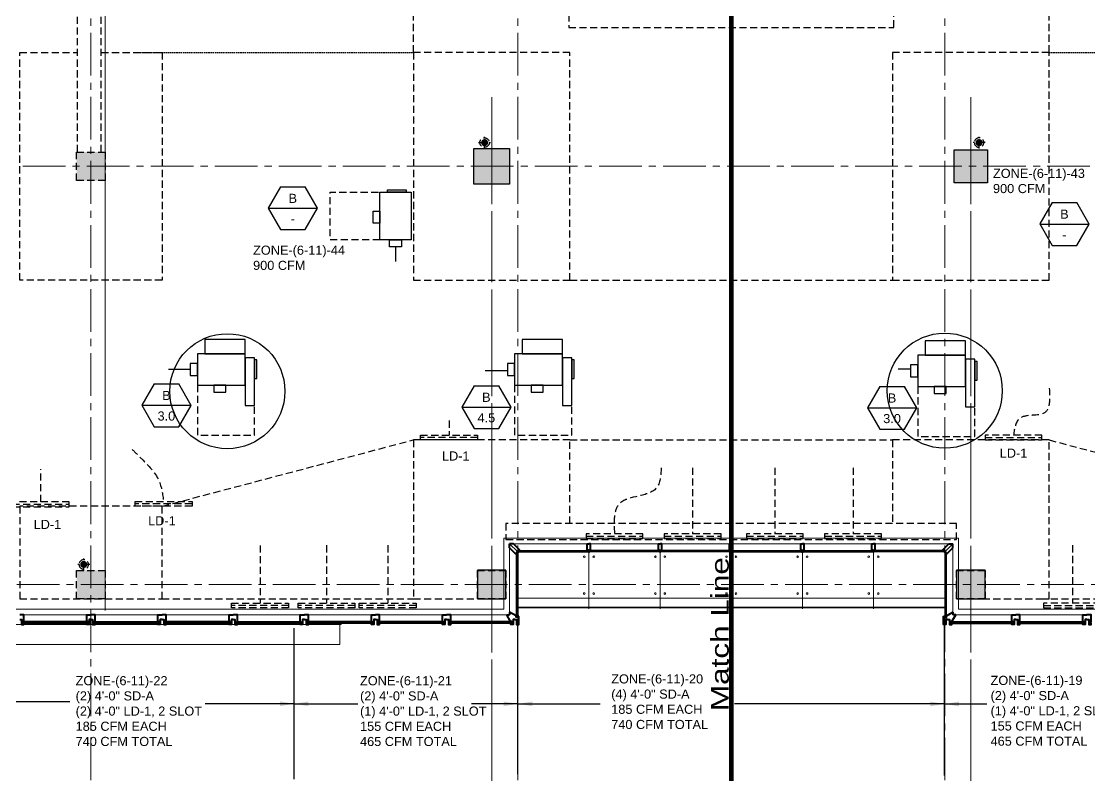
# Model space of a CAD drawing. Header units: inches. Extents: x -26012 to 27, y -3347 to 2082.
# Drawn here: x -23280 to -22379, y -146 to 489 of the extents above; entities that cross this region are included whole.
import ezdxf
from ezdxf.enums import TextEntityAlignment as Align

# ---------------------------------------------------------------- set-up
doc = ezdxf.new("R2010")
doc.units = ezdxf.units.IN
doc.header["$LTSCALE"] = 48
doc.header["$MEASUREMENT"] = 0
for name, pattern in [('A104$0$CENTER', [2, 1.25, -0.25, 0.25, -0.25]), ('A_Column Grid$0$CENTER2', [1.125, 0.75, -0.125, 0.125, -0.125]), ('HIDDEN2', [0.1875, 0.125, -0.0625]), ('Matchline$0$DASHED', [0.75, 0.5, -0.25]), ('NB - 5th floor_plan$0$HIDDEN2', [0.1875, 0.125, -0.0625])]:
    doc.linetypes.add(name, pattern=pattern)
doc.layers.get('0').update_dxf_attribs({"plot": 0})
for name, color, linetype in [('A104$0$A-ANNO-PATT-1-12', 8, 'Continuous'), ('A104$0$A-ANNO-PATT-1-5', 8, 'Continuous'), ('A104$0$A-ANNO-PATT-4-12', 8, 'Continuous'), ('A104$0$A-COLS-COL1-5', 8, 'Continuous'), ('A104$0$A-COLS-COL4-12', 8, 'Continuous'), ('A104$0$A-FLOR-AWNG', 8, 'Continuous'), ('A104$0$A-FLOR-SLAB', 8, 'Continuous'), ('A104$0$A-GLAZ', 8, 'Continuous'), ('A104$0$A-GLAZ-ABOVE', 8, 'Continuous'), ('A104$0$A-GLAZ-FULL', 8, 'Continuous'), ('A104$0$A-GRID-GRDP0-14', 8, 'Continuous'), ('A104$0$A-Roof-leader', 8, 'Continuous'), ('A104$0$A-ROOF-OTLN', 8, 'Continuous'), ('A104$0$A-ROOF-SKYL', 8, 'Continuous'), ('A104$0$A-SCREEN-BEAM-GUTTER-4th', 8, 'Continuous'), ('A104$0$Level 17', 8, 'Continuous'), ('A_Column Grid$0$A-GRID-GRD1-12', 8, 'A_Column Grid$0$CENTER2'), ('A_Column Grid$0$A-GRID-GRD1-15', 8, 'A_Column Grid$0$CENTER2'), ('CLEAR', 1, 'HIDDEN2'), ('HAEQUIP', 94, 'Continuous'), ('M-HVAC-anno', 6, 'Continuous'), ('M-HVAC-blck', 6, 'Continuous'), ('M-HVAC-clrn', 1, 'HIDDEN2'), ('M-HVAC-eqpm-fptd', 94, 'Continuous'), ('M-HVAC-Flex', 5, 'Continuous'), ('M-HVAC-FUTR', 4, 'HIDDEN2'), ('M-HVAC-supp', 93, 'Continuous'), ('M-HVAC-Term-Supp', 92, 'Continuous'), ('M-HVAC-TEXT', 6, 'Continuous'), ('Matchline$0$Match Line', 5, 'Matchline$0$DASHED'), ('NB - 5th floor_plan$0$stcbeams', 1, 'NB - 5th floor_plan$0$HIDDEN2'), ('NB - 5th floor_plan$0$STCCOLS1', 1, 'NB - 5th floor_plan$0$HIDDEN2'), ('NB - 5th floor_plan$0$STDROPS', 1, 'NB - 5th floor_plan$0$HIDDEN2'), ('NB - 5th floor_plan$0$STPJ', 1, 'NB - 5th floor_plan$0$HIDDEN2'), ('NB - 5th floor_plan$0$stslabfold', 1, 'NB - 5th floor_plan$0$HIDDEN2'), ('NB - 5th floor_plan$0$STSLABNOTCH', 1, 'NB - 5th floor_plan$0$HIDDEN2'), ('NB - 5th floor_plan$0$STWETSTACK', 1, 'NB - 5th floor_plan$0$HIDDEN2'), ('XREF', 8, 'Continuous')]:
    doc.layers.add(name, color=color, linetype=linetype)
doc.styles.add('M08', font='arial.ttf', dxfattribs={"height": 7.68})
doc.styles.add('Matchline$0$Style-arial', font='arial.shx')
doc.styles.get("Standard").update_dxf_attribs({"font": 'simplex.shx'})
doc.dimstyles.new('STANDARD$7', dxfattribs={"dimtxt": 0.18, "dimasz": 0.125, "dimexe": 0.18, "dimexo": 0.06, "dimgap": 0.09, "dimtad": 0, "dimtih": 1, "dimtoh": 1, "dimdec": 4, "dimzin": 0, "dimdsep": 46, "dimtxsty": 'Standard', "dimcen": 0.09, "dimadec": 0, "dimazin": 0, "dimtfac": 1, "dimtdec": 4, "dimtofl": 0, "dimtmove": 0, "dimatfit": 3, "dimfxl": 1, "dimtolj": 1, "dimtzin": 0, "dimarcsym": 0})

# ---------------------------------------------------------------- blocks, each defined once
blk = doc.blocks.new('A104')
at = {"layer": 'A104$0$A-Roof-leader', "lineweight": 13}
h = blk.add_hatch(color=256, dxfattribs=at)
edge = h.paths.add_edge_path()
edge.add_arc((-22889.0236, 387.1574), 3, 0, 360)
h = blk.add_hatch(color=256, dxfattribs=at)
edge = h.paths.add_edge_path()
edge.add_arc((-22472.0236, 387.1574), 3, 0, 360)
h = blk.add_hatch(color=256, dxfattribs=at)
edge = h.paths.add_edge_path()
edge.add_arc((-23227.0236, 31.5949), 3, 0, 360)
at = {"layer": 'A104$0$A-ANNO-PATT-1-12', "lineweight": 30}
for points in [[(-23209.0236, 355.1574), (-23209.0236, 379.1574), (-23233.0236, 355.1574), (-23233.0236, 379.1574)], [(-23209.0236, 2.595), (-23209.0236, 26.595), (-23233.0236, 2.595), (-23233.0236, 26.595)]]:
    blk.add_solid(points, dxfattribs=at)
at = {"layer": 'A104$0$A-ANNO-PATT-1-5', "lineweight": 30}
for points in [[(-22868.0236, 352.1574), (-22868.0236, 382.1574), (-22898.0236, 352.1574), (-22898.0236, 382.1574)], [(-22465.0236, 353.1574), (-22465.0236, 381.1574), (-22493.0236, 353.1574), (-22493.0236, 381.1574)]]:
    blk.add_solid(points, dxfattribs=at)
at = {"layer": 'A104$0$A-ANNO-PATT-4-12', "lineweight": 30}
for points in [[(-22871.0236, 2.6574), (-22871.0236, 26.6574), (-22895.0236, 2.6574), (-22895.0236, 26.6574)], [(-22467.0236, 2.6574), (-22467.0236, 26.6574), (-22491.0236, 2.6574), (-22491.0236, 26.6574)]]:
    blk.add_solid(points, dxfattribs=at)
for points in [[(-22895.0236, 2.6574), (-22871.0236, 2.6574), (-22871.0236, 26.6574), (-22895.0236, 26.6574)], [(-22491.0236, 2.6574), (-22467.0236, 2.6574), (-22467.0236, 26.6574), (-22491.0236, 26.6574)]]:
    blk.add_3dface(points, dxfattribs=at)
at = {"layer": 'A104$0$A-COLS-COL1-5', "lineweight": 30}
for points in [[(-22898.0236, 382.1574), (-22868.0236, 382.1574), (-22868.0236, 352.1574), (-22898.0236, 352.1574)], [(-22493.0236, 381.1574), (-22465.0236, 381.1574), (-22465.0236, 353.1574), (-22493.0236, 353.1574)]]:
    blk.add_3dface(points, dxfattribs=at)
at = {"layer": 'A104$0$A-COLS-COL4-12', "lineweight": 30}
for points in [[(-22895.0236, 2.6574), (-22871.0236, 2.6574), (-22871.0236, 26.6574), (-22895.0236, 26.6574)], [(-22491.0236, 2.6574), (-22467.0236, 2.6574), (-22467.0236, 26.6574), (-22491.0236, 26.6574)]]:
    blk.add_3dface(points, dxfattribs=at)
at = {"layer": 'A104$0$A-FLOR-AWNG', "lineweight": 0}
for q in [(-23011.0236, -18.9045), (-24602.516, -35.9051)]:
    blk.add_line((-23011.0236, -35.9051), q, dxfattribs=at)
at = {"layer": 'A104$0$A-FLOR-SLAB', "lineweight": 0, "flags": 128}
blk.add_lwpolyline([(-23869.2731, 1530.3475), (-21072.7739, 1530.3449), (-21072.7739, -6.1545), (-22489.2736, -6.1545), (-22489.2736, 53.8448), (-22872.7736, 53.8448), (-22872.7736, -6.1545), (-24409.272, -6.1545)], dxfattribs=at)
at = {"layer": 'A104$0$A-GLAZ', "lineweight": 40}
for p, q in [((-23223.7739, -16.6545), (-23278.2739, -16.6545)), ((-23278.2739, -16.6545), (-23278.2739, -17.9045)), ((-23223.7739, -17.9045), (-23278.2739, -17.9045)), ((-23223.7739, -16.6545), (-23223.7739, -17.9045)), ((-23218.2734, -16.6545), (-23218.2734, -17.9045)), ((-23218.2734, -16.6545), (-23163.7734, -16.6545)), ((-23218.2734, -17.9045), (-23163.7734, -17.9045)), ((-23163.7734, -16.6545), (-23163.7734, -17.9045)), ((-23103.7739, -16.6545), (-23158.2739, -16.6545)), ((-23158.2739, -16.6545), (-23158.2739, -17.9045)), ((-23103.7739, -17.9045), (-23158.2739, -17.9045)), ((-23103.7739, -16.6545), (-23103.7739, -17.9045)), ((-23098.0239, -16.717), (-23044.0239, -16.717)), ((-23098.0239, -17.9045), (-23044.0239, -17.9045))]:
    blk.add_line(p, q, dxfattribs=at)
at = {"layer": 'A104$0$A-GLAZ', "lineweight": 0}
for p, q in [((-23223.7739, -17.1545), (-23278.2739, -17.1545)), ((-23223.7739, -17.6545), (-23278.2739, -17.6545)), ((-23224.5239, -10.9045), (-23277.5239, -10.9045)), ((-23218.2734, -17.1545), (-23163.7734, -17.1545)), ((-23218.2734, -17.6545), (-23163.7734, -17.6545)), ((-23217.5234, -10.9045), (-23164.5234, -10.9045)), ((-23103.7739, -17.1545), (-23158.2739, -17.1545)), ((-23103.7739, -17.6545), (-23158.2739, -17.6545)), ((-23104.5239, -10.9045), (-23157.5239, -10.9045)), ((-23098.0239, -16.967), (-23044.0239, -16.967)), ((-23098.0239, -17.6545), (-23044.0239, -17.6545)), ((-23097.5239, -10.9045), (-23044.0239, -10.9045)), ((-23010.0236, -18.9045), (-23010.0236, -17.9045)), ((-24422.0237, -18.9045), (-23010.0236, -18.9045)), ((-23097.5239, -18.6545), (-23099.5239, -18.6545)), ((-23044.5234, -18.6545), (-23042.5234, -18.6545))]:
    blk.add_line(p, q, dxfattribs=at)
at = {"layer": 'A104$0$A-GLAZ', "lineweight": 30}
for p, q in [((-22866.2718, -16.6554), (-22866.2718, -17.9039)), ((-22495.7754, -16.6554), (-22495.7754, -17.9039)), ((-22495.7754, -16.6554, 0), (-22495.7754, -17.9039, 0))]:
    blk.add_line(p, q, dxfattribs=at)
at = {"layer": 'A104$0$A-GLAZ', "lineweight": 30, "extrusion": (0, 0, -1)}
blk.add_line((-22866.2718, -16.6554, -0.0049), (-22866.2718, -17.9039, -0.0049), dxfattribs=at)
at = {"layer": 'A104$0$A-GLAZ', "lineweight": 40, "flags": 128}
for points in [[(-23281.0236, -14.9045), (-23279.5239, -14.9045), (-23279.5239, -18.9045), (-23277.5239, -18.9045), (-23277.5239, -18.1545), (-23278.5239, -18.1545), (-23278.5239, -16.4045), (-23277.5239, -16.4045), (-23277.5239, -10.9045), (-23281.0236, -10.9045)], [(-23221.0236, -14.9045), (-23222.5239, -14.9045), (-23222.5239, -18.9045), (-23224.5239, -18.9045), (-23224.5239, -18.1545), (-23223.5239, -18.1545), (-23223.5239, -16.4045), (-23224.5239, -16.4045), (-23224.5239, -10.9045), (-23221.0236, -10.9045)], [(-23221.0236, -14.9045), (-23219.5234, -14.9045), (-23219.5234, -18.9045), (-23217.5234, -18.9045), (-23217.5234, -18.1545), (-23218.5234, -18.1545), (-23218.5234, -16.4045), (-23217.5234, -16.4045), (-23217.5234, -10.9045), (-23221.0236, -10.9045)], [(-23161.0236, -14.9045), (-23162.5234, -14.9045), (-23162.5234, -18.9045), (-23164.5234, -18.9045), (-23164.5234, -18.1545), (-23163.5234, -18.1545), (-23163.5234, -16.4045), (-23164.5234, -16.4045), (-23164.5234, -10.9045), (-23161.0236, -10.9045)], [(-23161.0236, -14.9045), (-23159.5239, -14.9045), (-23159.5239, -18.9045), (-23157.5239, -18.9045), (-23157.5239, -18.1545), (-23158.5239, -18.1545), (-23158.5239, -16.4045), (-23157.5239, -16.4045), (-23157.5239, -10.9045), (-23161.0236, -10.9045)], [(-23101.0236, -14.9045), (-23102.5239, -14.9045), (-23102.5239, -18.9045), (-23104.5239, -18.9045), (-23104.5239, -18.1545), (-23103.5239, -18.1545), (-23103.5239, -16.4045), (-23104.5239, -16.4045), (-23104.5239, -10.9045), (-23101.0236, -10.9045)], [(-23101.0236, -14.9045), (-23099.5239, -14.9045), (-23099.5239, -18.9045), (-23097.5239, -18.9045), (-23097.5239, -17.9045), (-23098.0239, -17.9045), (-23098.0239, -16.717), (-23097.5239, -16.717), (-23097.5239, -10.9045), (-23101.0236, -10.9045)], [(-23041.0236, -14.9045), (-23042.5234, -14.9045), (-23042.5234, -18.9045), (-23044.5234, -18.9045), (-23044.5234, -17.9045), (-23044.0234, -17.9045), (-23044.0234, -16.717), (-23044.5234, -16.717), (-23044.5234, -10.9045), (-23041.0236, -10.9045)]]:
    blk.add_lwpolyline(points, dxfattribs=at)
at = {"layer": 'A104$0$A-GLAZ', "lineweight": 0}
for p in [(-22860.0242, -17.9054), (-22860.0242, -17.9054), (-22502.023, -17.9054), (-22502.023, -17.9054), (-22502.023, -17.9054, 0), (-22502.023, -17.9054, 0), (-22860.0219, -18.9054), (-22502.0254, -18.9054), (-22502.0254, -18.9054, 0)]:
    blk.add_point(p, dxfattribs=at)
at = {"layer": 'A104$0$A-GLAZ', "lineweight": 0, "extrusion": (0, 0, -1)}
for p in [(-22860.0242, -17.9054, -0.0049), (-22860.0242, -17.9054, -0.0049), (-22860.0219, -18.9054, -0.0049)]:
    blk.add_point(p, dxfattribs=at)
at = {"layer": 'A104$0$A-GLAZ-ABOVE', "lineweight": 40}
for p, q in [((-22868.024, -8.6058), (-22868.024, -10.9039)), ((-22494.0233, -8.6058), (-22494.0233, -10.9039)), ((-22494.0233, -8.6058, 0), (-22494.0233, -10.9039, 0)), ((-22983.7734, -16.9045), (-23038.2734, -16.9045)), ((-22983.7734, -17.9045), (-23038.2734, -17.9045)), ((-22983.7734, -16.9045), (-22983.7734, -17.9045)), ((-22923.7739, -16.9045), (-22978.2739, -16.9045)), ((-22978.2739, -16.9045), (-22978.2739, -17.9045)), ((-22923.7739, -17.9045), (-22978.2739, -17.9045)), ((-22923.7739, -16.9045), (-22923.7739, -17.9045)), ((-22866.2724, -16.6548), (-22918.2748, -16.6548)), ((-22866.2724, -16.6548), (-22918.2748, -16.6548)), ((-22866.2718, -17.9039), (-22918.2748, -17.9039)), ((-22866.2718, -17.9039), (-22918.2748, -17.9039)), ((-22918.274, -16.6545), (-22918.274, -17.9045)), ((-22918.2739, -16.6545), (-22918.2739, -17.9045)), ((-22918.2739, -16.9045), (-22918.2739, -17.9045)), ((-22870.3221, -10.9039), (-22868.024, -10.9039)), ((-22862.274, -12.6546), (-22861.024, -12.6546)), ((-22499.7733, -12.6546), (-22501.0233, -12.6546)), ((-22499.7733, -12.6546, 0), (-22501.0233, -12.6546, 0)), ((-22495.7755, -17.9039), (-22443.7725, -17.9039)), ((-22495.7755, -17.9039), (-22443.7725, -17.9039)), ((-22495.7754, -17.9039), (-22443.7725, -17.9039)), ((-22495.7754, -17.9039), (-22443.7725, -17.9039)), ((-22495.7749, -16.6548), (-22443.7725, -16.6548)), ((-22495.7749, -16.6548), (-22443.7725, -16.6548)), ((-22495.7749, -16.6548), (-22443.7725, -16.6548)), ((-22495.7749, -16.6548), (-22443.7725, -16.6548)), ((-22491.7252, -10.9039), (-22494.0233, -10.9039)), ((-22491.7252, -10.9039, 0), (-22494.0233, -10.9039, 0)), ((-22443.7734, -16.6545), (-22443.7734, -17.9045)), ((-22443.7734, -16.6545), (-22443.7734, -17.9045)), ((-22443.7733, -16.6545), (-22443.7733, -17.9045)), ((-22443.7733, -16.6545), (-22443.7733, -17.9045)), ((-22438.2734, -16.9045), (-22383.7734, -16.9045)), ((-22438.2734, -17.9045), (-22383.7734, -17.9045)), ((-22383.7734, -16.9045), (-22383.7734, -17.9045))]:
    blk.add_line(p, q, dxfattribs=at)
at = {"layer": 'A104$0$A-GLAZ-ABOVE', "lineweight": 40, "extrusion": (0, 0, -1)}
for p, q in [((-22868.024, -8.6058, -0.0049), (-22868.024, -10.9039, -0.0049)), ((-22866.2724, -16.6548, -0.0049), (-22918.2748, -16.6548, -0.0049)), ((-22866.2724, -16.6548, -0.0049), (-22918.2748, -16.6548, -0.0049)), ((-22866.2718, -17.9039, -0.0049), (-22918.2748, -17.9039, -0.0049)), ((-22866.2718, -17.9039, -0.0049), (-22918.2748, -17.9039, -0.0049)), ((-22918.274, -16.6545, -0.0049), (-22918.274, -17.9045, -0.0049)), ((-22918.2739, -16.6545, -0.0049), (-22918.2739, -17.9045, -0.0049)), ((-22870.3221, -10.9039, -0.0049), (-22868.024, -10.9039, -0.0049)), ((-22862.274, -12.6546, -0.0049), (-22861.024, -12.6546, -0.0049))]:
    blk.add_line(p, q, dxfattribs=at)
at = {"layer": 'A104$0$A-GLAZ-ABOVE', "lineweight": 0}
for p, q in [((-22983.7734, -17.1545), (-23038.2734, -17.1545)), ((-22983.7734, -17.6545), (-23038.2734, -17.6545)), ((-22984.5234, -10.9045), (-23037.5234, -10.9045)), ((-22923.7739, -17.1545), (-22978.2739, -17.1545)), ((-22923.7739, -17.6545), (-22978.2739, -17.6545)), ((-22924.5239, -10.9045), (-22977.5239, -10.9045)), ((-22866.2739, -17.1539), (-22918.2748, -17.1539)), ((-22866.2739, -17.1539), (-22918.2748, -17.1539)), ((-22866.2739, -17.6539), (-22918.2748, -17.6539)), ((-22866.2739, -17.6539), (-22918.2748, -17.6539)), ((-22868.024, -10.9039), (-22917.5248, -10.9039)), ((-22868.0239, -10.9039), (-22917.5248, -10.9039)), ((-22495.7734, -17.1539), (-22443.7725, -17.1539)), ((-22495.7734, -17.1539), (-22443.7725, -17.1539)), ((-22495.7734, -17.1539), (-22443.7725, -17.1539)), ((-22495.7734, -17.1539), (-22443.7725, -17.1539)), ((-22495.7734, -17.6539), (-22443.7725, -17.6539)), ((-22495.7734, -17.6539), (-22443.7725, -17.6539)), ((-22495.7734, -17.6539), (-22443.7725, -17.6539)), ((-22495.7734, -17.6539), (-22443.7725, -17.6539)), ((-22494.0234, -10.9039), (-22444.5225, -10.9039)), ((-22494.0234, -10.9039), (-22444.5225, -10.9039)), ((-22494.0233, -10.9039), (-22444.5225, -10.9039)), ((-22494.0233, -10.9039), (-22444.5225, -10.9039)), ((-22438.2734, -17.1545), (-22383.7734, -17.1545)), ((-22438.2734, -17.6545), (-22383.7734, -17.6545)), ((-22437.5234, -10.9045), (-22384.5234, -10.9045))]:
    blk.add_line(p, q, dxfattribs=at)
at = {"layer": 'A104$0$A-GLAZ-ABOVE', "lineweight": 0, "extrusion": (0, 0, -1)}
for p, q in [((-22866.2739, -17.1539, -0.0049), (-22918.2748, -17.1539, -0.0049)), ((-22866.2739, -17.1539, -0.0049), (-22918.2748, -17.1539, -0.0049)), ((-22866.2739, -17.6539, -0.0049), (-22918.2748, -17.6539, -0.0049)), ((-22866.2739, -17.6539, -0.0049), (-22918.2748, -17.6539, -0.0049)), ((-22868.024, -10.9039, -0.0049), (-22917.5248, -10.9039, -0.0049)), ((-22868.0239, -10.9039, -0.0049), (-22917.5248, -10.9039, -0.0049))]:
    blk.add_line(p, q, dxfattribs=at)
at = {"layer": 'A104$0$A-GLAZ-ABOVE', "lineweight": 40, "flags": 128}
for points in [[(-22860.0218, -11.9048), (-22860.7718, -11.9048), (-22860.7718, -12.9048), (-22862.5238, -12.9048), (-22862.5237, -11.8061), (-22868.024, -8.6058)], [(-22502.0254, -11.9048), (-22501.2754, -11.9048), (-22501.2754, -12.9048), (-22499.5235, -12.9048), (-22499.5235, -11.8061), (-22494.0233, -8.6058)], [(-23041.0236, -14.9045), (-23039.5239, -14.9045), (-23039.5239, -18.9045), (-23037.5239, -18.9045), (-23037.5239, -18.1545), (-23038.5239, -18.1545), (-23038.5239, -16.6545), (-23037.5239, -16.6545), (-23037.5239, -10.9045), (-23041.0236, -10.9045)], [(-22981.0236, -14.9045), (-22982.5234, -14.9045), (-22982.5234, -18.9045), (-22984.5234, -18.9045), (-22984.5234, -18.1545), (-22983.5234, -18.1545), (-22983.5234, -16.6545), (-22984.5234, -16.6545), (-22984.5234, -10.9045), (-22981.0236, -10.9045)], [(-22981.0236, -14.9045), (-22979.5239, -14.9045), (-22979.5239, -18.9045), (-22977.5239, -18.9045), (-22977.5239, -18.1545), (-22978.5239, -18.1545), (-22978.5239, -16.6545), (-22977.5239, -16.6545), (-22977.5239, -10.9045), (-22981.0236, -10.9045)], [(-22921.0236, -14.9045), (-22922.5239, -14.9045), (-22922.5239, -18.9045), (-22924.5239, -18.9045), (-22924.5239, -18.1545), (-22923.5239, -18.1545), (-22923.5239, -16.6545), (-22924.5239, -16.6545), (-22924.5239, -10.9045), (-22921.0236, -10.9045)], [(-22921.0237, -14.9045), (-22919.524, -14.9045), (-22919.524, -18.9045), (-22917.524, -18.9045), (-22917.524, -18.1545), (-22918.524, -18.1545), (-22918.524, -16.4045), (-22917.524, -16.4045), (-22917.524, -10.9045), (-22921.0237, -10.9045)], [(-22921.0236, -14.9045), (-22919.5239, -14.9045), (-22919.5239, -18.9045), (-22917.5239, -18.9045), (-22917.5239, -18.1545), (-22918.5239, -18.1545), (-22918.5239, -16.6545), (-22917.5239, -16.6545), (-22917.5239, -10.9045), (-22921.0236, -10.9045)], [(-22921.0236, -14.9045), (-22919.5239, -14.9045), (-22919.5239, -18.9045), (-22917.5239, -18.9045), (-22917.5239, -18.1545), (-22918.5239, -18.1545), (-22918.5239, -16.4045), (-22917.5239, -16.4045), (-22917.5239, -10.9045), (-22921.0236, -10.9045)], [(-22863.5234, -14.8992), (-22865.0231, -14.8992), (-22865.0231, -18.906), (-22867.0231, -18.906), (-22867.0231, -18.156), (-22866.0231, -18.156), (-22866.0231, -16.404), (-22867.1218, -16.4041), (-22870.3221, -10.9039)], [(-22863.5234, -14.8992), (-22862.0237, -14.8992), (-22862.0237, -18.906), (-22860.0237, -18.906), (-22860.0237, -18.156), (-22860.0237, -16.656), (-22860.0237, -11.8992)], [(-22498.5239, -14.8992), (-22500.0236, -14.8992), (-22500.0236, -18.906), (-22502.0236, -18.906), (-22502.0236, -18.156), (-22502.0236, -16.656), (-22502.0236, -11.8992)], [(-22498.5239, -14.8992), (-22497.0242, -14.8992), (-22497.0242, -18.906), (-22495.0242, -18.906), (-22495.0242, -18.156), (-22496.0242, -18.156), (-22496.0242, -16.404), (-22494.9255, -16.4041), (-22491.7252, -10.9039)], [(-22441.0236, -14.9045), (-22442.5234, -14.9045), (-22442.5234, -18.9045), (-22444.5234, -18.9045), (-22444.5234, -18.1545), (-22443.5234, -18.1545), (-22443.5234, -16.4045), (-22444.5234, -16.4045), (-22444.5234, -10.9045), (-22441.0236, -10.9045)], [(-22441.0236, -14.9045), (-22442.5234, -14.9045), (-22442.5234, -18.9045), (-22444.5234, -18.9045), (-22444.5234, -18.1545), (-22443.5234, -18.1545), (-22443.5234, -16.4045), (-22444.5234, -16.4045), (-22444.5234, -10.9045), (-22441.0236, -10.9045)], [(-22441.0236, -14.9045), (-22442.5233, -14.9045), (-22442.5233, -18.9045), (-22444.5233, -18.9045), (-22444.5233, -18.1545), (-22443.5233, -18.1545), (-22443.5233, -16.4045), (-22444.5233, -16.4045), (-22444.5233, -10.9045), (-22441.0236, -10.9045)], [(-22441.0236, -14.9045), (-22442.5233, -14.9045), (-22442.5233, -18.9045), (-22444.5233, -18.9045), (-22444.5233, -18.1545), (-22443.5233, -18.1545), (-22443.5233, -16.4045), (-22444.5233, -16.4045), (-22444.5233, -10.9045), (-22441.0236, -10.9045)], [(-22441.0236, -14.9045), (-22439.5234, -14.9045), (-22439.5234, -18.9045), (-22437.5234, -18.9045), (-22437.5234, -18.1545), (-22438.5234, -18.1545), (-22438.5234, -16.6545), (-22437.5234, -16.6545), (-22437.5234, -10.9045), (-22441.0236, -10.9045)], [(-22381.0236, -14.9045), (-22382.5234, -14.9045), (-22382.5234, -18.9045), (-22384.5234, -18.9045), (-22384.5234, -18.1545), (-22383.5234, -18.1545), (-22383.5234, -16.6545), (-22384.5234, -16.6545), (-22384.5234, -10.9045), (-22381.0236, -10.9045)], [(-22381.0236, -14.9045), (-22379.5239, -14.9045), (-22379.5239, -18.9045), (-22377.5239, -18.9045), (-22377.5239, -18.1545), (-22378.5239, -18.1545), (-22378.5239, -16.6545), (-22377.5239, -16.6545), (-22377.5239, -10.9045), (-22381.0236, -10.9045)]]:
    blk.add_lwpolyline(points, dxfattribs=at)
at = {"layer": 'A104$0$A-GLAZ-ABOVE', "lineweight": 40, "extrusion": (4.02201e-09, -1.0063e-08, -1), "elevation": 0.0048, "flags": 128}
blk.add_lwpolyline([(22860.0218, -11.9048), (22860.7718, -11.9048), (22860.7718, -12.9048), (22862.5238, -12.9048), (22862.5237, -11.8061), (22868.024, -8.6058)], dxfattribs=at)
at = {"layer": 'A104$0$A-GLAZ-ABOVE', "lineweight": 40, "extrusion": (-4.02201e-09, -1.0063e-08, 1), "elevation": 0.0001, "flags": 128}
blk.add_lwpolyline([(-22502.0254, -11.9048), (-22501.2754, -11.9048), (-22501.2754, -12.9048), (-22499.5235, -12.9048), (-22499.5235, -11.8061), (-22494.0233, -8.6058)], dxfattribs=at)
at = {"layer": 'A104$0$A-GLAZ-ABOVE', "lineweight": 40, "extrusion": (0, 0, -1), "elevation": 0.0049, "flags": 128}
for points in [[(22921.0237, -14.9045), (22919.524, -14.9045), (22919.524, -18.9045), (22917.524, -18.9045), (22917.524, -18.1545), (22918.524, -18.1545), (22918.524, -16.4045), (22917.524, -16.4045), (22917.524, -10.9045), (22921.0237, -10.9045)], [(22921.0236, -14.9045), (22919.5239, -14.9045), (22919.5239, -18.9045), (22917.5239, -18.9045), (22917.5239, -18.1545), (22918.5239, -18.1545), (22918.5239, -16.4045), (22917.5239, -16.4045), (22917.5239, -10.9045), (22921.0236, -10.9045)]]:
    blk.add_lwpolyline(points, dxfattribs=at)
at = {"layer": 'A104$0$A-GLAZ-ABOVE', "lineweight": 40}
for points in [[(-22863.5234, -14.8992, 0.0003), (-22865.0231, -14.8992, 0.0003), (-22865.0231, -18.906, -0.0049), (-22867.0231, -18.906, -0.0049), (-22867.0231, -18.156, -0.0049), (-22866.0231, -18.156, -0.0049), (-22866.0231, -16.404, -0.0049), (-22867.1218, -16.4041, -0.0049), (-22870.3221, -10.9039, -0.0049)], [(-22863.5234, -14.8992, 0.0003), (-22862.0237, -14.8992, 0.0003), (-22862.0237, -18.906, -0.0049), (-22860.0237, -18.906, -0.0049), (-22860.0237, -18.156, -0.0049), (-22860.0237, -16.656, -0.0049), (-22860.0237, -11.8992, -0.0049)], [(-22498.5239, -14.8992, -0.0052), (-22500.0236, -14.8992, -0.0052), (-22500.0236, -18.906, 0), (-22502.0236, -18.906, 0), (-22502.0236, -18.156, 0), (-22502.0236, -16.656, 0), (-22502.0236, -11.8992, 0)], [(-22498.5239, -14.8992, -0.0052), (-22497.0242, -14.8992, -0.0052), (-22497.0242, -18.906, 0), (-22495.0242, -18.906, 0), (-22495.0242, -18.156, 0), (-22496.0242, -18.156, 0), (-22496.0242, -16.404, 0), (-22494.9255, -16.4041, 0), (-22491.7252, -10.9039, 0)]]:
    blk.add_polyline3d(points, dxfattribs=at)
at = {"layer": 'A104$0$A-GLAZ-FULL', "lineweight": 0}
for p, q in [((-22868.0236, 49.0948, -0.0073), (-22681.0238, 49.0964, 0.0163)), ((-22868.0236, 49.0948, -0.0063), (-22861.0236, 42.0949, -0.0063)), ((-22868.0236, 45.7361, -0.0063), (-22862.6324, 40.3449, -0.0063)), ((-22864.6648, 49.0949, -0.0063), (-22859.2736, 43.7036, -0.0063)), ((-22742.3986, 49.0944), (-22801.0236, 49.0944)), ((-22681.0236, 49.0944), (-22739.6492, 49.0944)), ((-22494.0236, 49.0948, -0.0073), (-22681.0235, 49.0964, 0.0163)), ((-22861.7731, 41.3449), (-22861.7731, -11.6492)), ((-22861.2731, 41.3449), (-22861.2731, -11.6492)), ((-22860.2736, 42.8444), (-22801.648, 42.8444)), ((-22860.2736, 42.3444), (-22801.648, 42.3444)), ((-22741.6492, 42.8444), (-22800.3992, 42.8444)), ((-22741.6492, 42.3444), (-22800.3992, 42.3444)), ((-22681.6492, 42.8444), (-22740.3992, 42.8444)), ((-22681.6492, 42.3444), (-22740.3992, 42.3444)), ((-22501.7736, 42.8444), (-22560.3992, 42.8444)), ((-22501.7736, 42.3444), (-22560.3992, 42.3444)), ((-22500.7741, 41.3449), (-22500.7741, -11.6492)), ((-22500.2741, 41.3449), (-22500.2741, -11.6492))]:
    blk.add_line(p, q, dxfattribs=at)
at = {"layer": 'A104$0$A-GLAZ-FULL', "lineweight": 40}
for p, q in [((-22864.6648, 49.0949, -0.0063), (-22868.0236, 49.0948, -0.0063)), ((-22868.0236, 45.7361, -0.0063), (-22868.0236, 49.0948, -0.0063)), ((-22862.6324, 40.3449, -0.0063), (-22868.0236, 45.7361, -0.0063)), ((-22859.2736, 43.7036, -0.0063), (-22864.6648, 49.0949, -0.0063)), ((-22862.5232, 40.3449, -0.0002), (-22862.6324, 40.3449, -0.0002)), ((-22861.0235, 41.5949, -0.0063), (-22862.5233, 41.5949, -0.0063)), ((-22862.5232, 41.5949, -0.0002), (-22862.5232, 40.3449, -0.0002)), ((-22861.3329, 42.4042, -0.0002), (-22861.5097, 42.2275, -0.0002)), ((-22861.5097, 42.2275, -0.0002), (-22861.0236, 41.7414, -0.0002)), ((-22861.333, 42.4042, -0.0002), (-22861.1562, 42.581, -0.0002)), ((-22861.1562, 42.581, -0.0002), (-22860.6701, 42.0949, -0.0002)), ((-22861.0236, 41.7414, -0.0002), (-22861.0235, 41.5949, -0.0002)), ((-22860.6701, 42.0949, -0.0002), (-22860.5236, 42.0948, -0.0002)), ((-22860.5236, 42.0948, -0.0063), (-22860.5236, 43.5946, -0.0063)), ((-22860.5236, 43.5945, -0.0002), (-22859.2736, 43.5945, -0.0002)), ((-22859.2736, 43.5945, -0.0002), (-22859.2736, 43.7036, -0.0002)), ((-22741.6492, 43.3444), (-22741.6492, 42.0944)), ((-22740.3992, 43.3444), (-22740.3992, 42.0944))]:
    blk.add_line(p, q, dxfattribs=at)
at = {"layer": 'A104$0$A-GLAZ-FULL', "lineweight": 0, "extrusion": (0, 0, -1)}
for p, q in [((-22681.0236, 49.0944), (-22622.398, 49.0944)), ((-22619.6486, 49.0944), (-22561.0236, 49.0944)), ((-22497.3824, 49.0949, -0.0063), (-22502.7736, 43.7036, -0.0063)), ((-22494.0237, 49.0948, -0.0063), (-22501.0236, 42.0949, -0.0063)), ((-22494.0237, 45.7361, -0.0063), (-22499.4149, 40.3449, -0.0063)), ((-22680.398, 42.8444), (-22621.648, 42.8444)), ((-22680.398, 42.3444), (-22621.648, 42.3444)), ((-22620.398, 42.8444), (-22561.648, 42.8444)), ((-22620.398, 42.3444), (-22561.648, 42.3444))]:
    blk.add_line(p, q, dxfattribs=at)
at = {"layer": 'A104$0$A-GLAZ-FULL', "lineweight": 40, "extrusion": (0, 0, -1)}
for p, q in [((-22502.7736, 43.7036, -0.0063), (-22497.3824, 49.0949, -0.0063)), ((-22499.4149, 40.3449, -0.0063), (-22494.0237, 45.7361, -0.0063)), ((-22497.3824, 49.0949, -0.0063), (-22494.0237, 49.0948, -0.0063)), ((-22494.0237, 45.7361, -0.0063), (-22494.0237, 49.0948, -0.0063)), ((-22621.648, 43.3444), (-22621.648, 42.0944)), ((-22620.398, 43.3444), (-22620.398, 42.0944)), ((-22502.7736, 43.5945, -0.0002), (-22502.7736, 43.7036, -0.0002)), ((-22501.5236, 43.5945, -0.0002), (-22502.7736, 43.5945, -0.0002)), ((-22501.5236, 42.0948, -0.0063), (-22501.5236, 43.5946, -0.0063)), ((-22501.3771, 42.0949, -0.0002), (-22501.5236, 42.0948, -0.0002)), ((-22500.891, 42.581, -0.0002), (-22501.3771, 42.0949, -0.0002)), ((-22501.0236, 41.7414, -0.0002), (-22501.0237, 41.5949, -0.0002)), ((-22501.0237, 41.5949, -0.0063), (-22499.524, 41.5949, -0.0063)), ((-22500.5376, 42.2275, -0.0002), (-22501.0236, 41.7414, -0.0002)), ((-22500.7143, 42.4042, -0.0002), (-22500.891, 42.581, -0.0002)), ((-22500.7143, 42.4042, -0.0002), (-22500.5376, 42.2275, -0.0002)), ((-22499.524, 41.5949, -0.0002), (-22499.524, 40.3449, -0.0002)), ((-22499.524, 40.3449, -0.0002), (-22499.4149, 40.3449, -0.0002))]:
    blk.add_line(p, q, dxfattribs=at)
at = {"layer": 'A104$0$A-GLAZ-FULL', "lineweight": 30}
for p, q in [((-22862.2731, 41.3449), (-22862.2731, -11.6492)), ((-22862.2731, 41.3449, -0.0063), (-22861.0236, 41.3449, -0.0063)), ((-22861.0231, 41.3449), (-22861.0231, -11.6492)), ((-22860.2736, 43.3444), (-22801.648, 43.3444)), ((-22860.2736, 43.3444, -0.0063), (-22860.2736, 42.0949, -0.0063)), ((-22860.2736, 42.0944), (-22801.648, 42.0944)), ((-22801.648, 43.3444), (-22801.648, 42.0944)), ((-22741.6492, 43.3444), (-22800.3992, 43.3444)), ((-22800.3992, 43.3444), (-22800.3992, 42.0944)), ((-22741.6492, 42.0944), (-22800.3992, 42.0944)), ((-22681.6492, 43.3444), (-22740.3992, 43.3444)), ((-22681.6492, 42.0944), (-22740.3992, 42.0944)), ((-22681.6492, 43.3444), (-22681.6492, 42.0944)), ((-22501.7736, 43.3444), (-22560.3992, 43.3444)), ((-22560.3992, 43.3444), (-22560.3992, 42.0944)), ((-22501.7736, 42.0944), (-22560.3992, 42.0944)), ((-22501.0241, 41.3449), (-22501.0241, -11.6492)), ((-22499.7741, 41.3449), (-22499.7741, -11.6492))]:
    blk.add_line(p, q, dxfattribs=at)
at = {"layer": 'A104$0$A-GLAZ-FULL', "lineweight": 30, "extrusion": (0, 0, -1)}
for p, q in [((-22680.398, 43.3444), (-22680.398, 42.0944)), ((-22680.398, 43.3444), (-22621.648, 43.3444)), ((-22680.398, 42.0944), (-22621.648, 42.0944)), ((-22620.398, 43.3444), (-22561.648, 43.3444)), ((-22620.398, 42.0944), (-22561.648, 42.0944)), ((-22561.648, 43.3444), (-22561.648, 42.0944)), ((-22501.7736, 43.3444, -0.0063), (-22501.7736, 42.0949, -0.0063)), ((-22499.7741, 41.3449, -0.0063), (-22501.0236, 41.3449, -0.0063))]:
    blk.add_line(p, q, dxfattribs=at)
at = {"layer": 'A104$0$A-GLAZ-FULL', "lineweight": 0, "extrusion": (-1.23242e-15, 4.15556e-06, 1), "elevation": 0, "flags": 128}
blk.add_lwpolyline([(-22868.0236, -10.9045), (-22868.0236, 49.0948)], dxfattribs=at)
at = {"layer": 'A104$0$A-GLAZ-FULL', "lineweight": 40, "elevation": 0, "flags": 128}
for points in [[(-22801.0236, 42.6882), (-22801.273, 42.6882), (-22801.273, 42.0944), (-22801.398, 42.0944), (-22801.398, 43.5944), (-22802.398, 43.5944), (-22802.398, 49.0944), (-22801.0236, 49.0944)], [(-22561.0236, 42.6882), (-22560.7742, 42.6882), (-22560.7742, 42.0944), (-22560.6492, 42.0944), (-22560.6492, 43.5944), (-22559.6492, 43.5944), (-22559.6492, 49.0944), (-22561.0236, 49.0944)]]:
    blk.add_lwpolyline(points, dxfattribs=at)
at = {"layer": 'A104$0$A-GLAZ-FULL', "lineweight": 40, "flags": 128}
for points in [[(-22801.0236, 42.6882), (-22800.7742, 42.6882), (-22800.7742, 42.0944), (-22800.6492, 42.0944), (-22800.6492, 43.5944), (-22799.6492, 43.5944), (-22799.6492, 49.0944), (-22801.0236, 49.0944)], [(-22741.0236, 42.6882), (-22741.273, 42.6882), (-22741.273, 42.0944), (-22741.398, 42.0944), (-22741.398, 43.5944), (-22742.398, 43.5944), (-22742.398, 49.0944), (-22741.0236, 49.0944)], [(-22741.0236, 42.6882), (-22740.7742, 42.6882), (-22740.7742, 42.0944), (-22740.6492, 42.0944), (-22740.6492, 43.5944), (-22739.6492, 43.5944), (-22739.6492, 49.0944), (-22741.0236, 49.0944)], [(-22681.0236, 42.6882), (-22681.273, 42.6882), (-22681.273, 42.0944), (-22681.398, 42.0944), (-22681.398, 43.5944), (-22682.398, 43.5944), (-22682.398, 49.0944), (-22681.0236, 49.0944)]]:
    blk.add_lwpolyline(points, dxfattribs=at)
at = {"layer": 'A104$0$A-GLAZ-FULL', "lineweight": 40, "extrusion": (0, 0, -1), "flags": 128}
for points in [[(22681.0236, 42.6882), (22680.7742, 42.6882), (22680.7742, 42.0944), (22680.6492, 42.0944), (22680.6492, 43.5944), (22679.6492, 43.5944), (22679.6492, 49.0944), (22681.0236, 49.0944)], [(22621.0236, 42.6882), (22621.273, 42.6882), (22621.273, 42.0944), (22621.398, 42.0944), (22621.398, 43.5944), (22622.398, 43.5944), (22622.398, 49.0944), (22621.0236, 49.0944)], [(22621.0236, 42.6882), (22620.7742, 42.6882), (22620.7742, 42.0944), (22620.6492, 42.0944), (22620.6492, 43.5944), (22619.6492, 43.5944), (22619.6492, 49.0944), (22621.0236, 49.0944)], [(22561.0236, 42.6882), (22561.273, 42.6882), (22561.273, 42.0944), (22561.398, 42.0944), (22561.398, 43.5944), (22562.398, 43.5944), (22562.398, 49.0944), (22561.0236, 49.0944)]]:
    blk.add_lwpolyline(points, dxfattribs=at)
at = {"layer": 'A104$0$A-GLAZ-FULL', "lineweight": 0, "extrusion": (1.23242e-15, 4.15556e-06, 1), "elevation": 0, "flags": 128}
blk.add_lwpolyline([(-22494.0236, -10.9045), (-22494.0236, 49.0948)], dxfattribs=at)
at = {"layer": 'A104$0$A-GLAZ-FULL', "lineweight": 40}
for centre, start, end in [((-22860.8986, 41.4699, -0.0063), 135, 225), ((-22741.5242, 41.9694), 45, 135), ((-22740.5242, 41.9694), 45, 135), ((-22681.5242, 41.9694), 45, 135), ((-22501.6486, 41.9699, -0.0063), 45, 135)]:
    blk.add_arc(centre, 0.1768, start, end, dxfattribs=at)
at = {"layer": 'A104$0$A-GLAZ-FULL', "lineweight": 40, "extrusion": (0, 0, -1)}
for centre, start, end in [((22860.3986, 41.9699, 0.0063), 45, 135), ((22680.523, 41.9694), 45, 135), ((22621.523, 41.9694), 45, 135), ((22620.523, 41.9694), 45, 135), ((22501.1486, 41.4699, 0.0063), 135, 225)]:
    blk.add_arc(centre, 0.1768, start, end, dxfattribs=at)
at = {"layer": 'A104$0$A-GLAZ-FULL', "lineweight": 30, "extrusion": (0, 0, -1)}
for centre in [(22801.523, 41.9694), (22561.523, 41.9694)]:
    blk.add_arc(centre, 0.1768, 45, 135, dxfattribs=at)
at = {"layer": 'A104$0$A-GLAZ-FULL', "lineweight": 30}
for centre in [(-22800.5242, 41.9694), (-22560.5242, 41.9694)]:
    blk.add_arc(centre, 0.1768, 45, 135, dxfattribs=at)
at = {"layer": 'A104$0$A-GRID-GRDP0-14', "linetype": 'A104$0$CENTER', "lineweight": 0}
for p, q in [((-22883.0236, 425.4117), (-22883.0236, -201.1205)), ((-22479.0236, 425.4117), (-22479.0236, -201.1205))]:
    blk.add_line(p, q, dxfattribs=at)
at = {"layer": 'A104$0$A-ROOF-OTLN', "lineweight": 13}
blk.add_line((-22861.0236, -4.9051), (-22501.0236, -4.9051), dxfattribs=at)
at = {"layer": 'A104$0$A-ROOF-SKYL', "lineweight": 0, "transparency": 33554559}
for p, q in [((-22801.0236, 42.0944), (-22801.0236, 3.095)), ((-22741.0236, 42.0944), (-22741.0236, 3.095)), ((-22681.0236, 42.0944), (-22681.0236, 3.095)), ((-22621.0236, 42.0944), (-22621.0236, 3.095)), ((-22561.0236, 42.0944), (-22561.0236, 3.095))]:
    blk.add_line(p, q, dxfattribs=at)
at = {"layer": 'A104$0$A-ROOF-SKYL', "lineweight": 13, "transparency": 33554559}
for centre in [(-22805.0236, 38.0912), (-22745.0236, 38.0912), (-22685.0236, 38.0912), (-22625.0236, 38.0912), (-22565.0236, 38.0912), (-22797.0236, 7.0983), (-22737.0236, 7.0983), (-22677.0236, 7.0983), (-22617.0236, 7.0983), (-22557.0236, 7.0983)]:
    blk.add_circle(centre, 0.6875, dxfattribs=at)
at = {"layer": 'A104$0$A-ROOF-SKYL', "lineweight": 13, "transparency": 33554559, "extrusion": (0, 0, -1)}
for centre in [(22797.0236, 38.0912), (22737.0236, 38.0912), (22677.0236, 38.0912), (22617.0236, 38.0912), (22557.0236, 38.0912), (22805.0236, 7.0983), (22745.0236, 7.0983), (22685.0236, 7.0983), (22625.0236, 7.0983), (22565.0236, 7.0983)]:
    blk.add_circle(centre, 0.6875, dxfattribs=at)
at = {"layer": 'A104$0$A-SCREEN-BEAM-GUTTER-4th', "lineweight": 13}
for p, q in [((-22861.0231, 3.095), (-22501.0241, 3.095)), ((-22861.0236, -4.405), (-22501.0236, -4.405))]:
    blk.add_line(p, q, dxfattribs=at)
at = {"layer": 'A104$0$Level 17', "lineweight": 0, "transparency": 33554559}
for p, q in [((-22801.0236, -5.9051, 0), (-22801.0236, 42.0949, 0)), ((-22741.0236, -5.9051, 0), (-22741.0236, 42.0949, 0)), ((-22681.0236, -5.9051, 0), (-22681.0236, 42.0949, 0)), ((-22621.0236, -5.9051, 0), (-22621.0236, 42.0949, 0)), ((-22561.0236, -5.9051, 0), (-22561.0236, 42.0949, 0))]:
    blk.add_line(p, q, dxfattribs=at)
blk = doc.blocks.new('Matchline')
at = {"layer": 'Matchline$0$Match Line', "color": 5, "lineweight": 0, "const_width": 4}
blk.add_lwpolyline([(-22681.02, 2080.37), (-22681.02, -161.85)], dxfattribs=at)
at = {"layer": 'Matchline$0$Match Line', "color": 5, "linetype": 'Continuous', "lineweight": 30, "insert": (-22682.91, -92.03), "char_height": 15, "attachment_point": 7, "rotation": 90, "line_spacing_factor": 0.84, "style": 'Matchline$0$Style-arial'}
blk.add_mtext('{\\W1.2667;Match Line}', dxfattribs=at)
blk = doc.blocks.new('NB - 5th floor_plan')
at = {"layer": 'NB - 5th floor_plan$0$stcbeams', "color": 1, "linetype": 'NB - 5th floor_plan$0$HIDDEN2'}
for p, q in [((-23232.27, 379.16), (-23232.27, 1009.17)), ((-23212.27, 379.16), (-23212.27, 1009.17))]:
    blk.add_line(p, q, dxfattribs=at)
at = {"layer": 'NB - 5th floor_plan$0$STCCOLS1', "color": 1, "linetype": 'NB - 5th floor_plan$0$HIDDEN2'}
for points in [[(-23233.02, 379.16), (-23209.02, 379.16), (-23209.02, 355.16), (-23233.02, 355.16)], [(-23233.02, 26.59), (-23209.02, 26.59), (-23209.02, 2.59), (-23233.02, 2.59)], [(-22895.02, 26.59), (-22871.02, 26.59), (-22871.02, 2.59), (-22895.02, 2.59)], [(-22491.02, 26.59), (-22467.02, 26.59), (-22467.02, 2.59), (-22491.02, 2.59)]]:
    blk.add_lwpolyline(points, close=True, dxfattribs=at)
at = {"layer": 'NB - 5th floor_plan$0$STCCOLS1', "color": 1, "linetype": 'NB - 5th floor_plan$0$HIDDEN2', "elevation": 0}
for points in [[(-22898.02, 382.16), (-22868.02, 382.16), (-22868.02, 352.16), (-22898.02, 352.16)], [(-22493.02, 381.16), (-22465.02, 381.16), (-22465.02, 353.16), (-22493.02, 353.16)]]:
    blk.add_lwpolyline(points, close=True, dxfattribs=at)
at = {"layer": 'NB - 5th floor_plan$0$STDROPS', "color": 1, "linetype": 'NB - 5th floor_plan$0$HIDDEN2'}
for p, q in [((-22949.02, 463.16), (-22949.02, 549.16)), ((-22413.02, 463.21, 0), (-22413.02, 549.16, 0)), ((-22817.02, 271.16), (-22545.02, 271.16)), ((-23161.02, 80.59), (-22949.02, 136.59)), ((-22817.02, 136.59), (-22545.02, 136.59)), ((-22413.02, 136.59), (-22201.02, 80.59)), ((-23161.02, 2.59), (-22949.02, 2.59)), ((-22420.52, 2.59), (-22201.02, 2.59))]:
    blk.add_line(p, q, dxfattribs=at)
at = {"layer": 'NB - 5th floor_plan$0$STDROPS', "color": 1, "linetype": 'NB - 5th floor_plan$0$HIDDEN2', "ltscale": 0.2}
for p, q in [((-23185.02, 463.16), (-22949.02, 463.16)), ((-22413.02, 463.21, 0), (-22201.02, 463.21))]:
    blk.add_line(p, q, dxfattribs=at)
at = {"layer": 'NB - 5th floor_plan$0$STDROPS', "color": 1, "linetype": 'NB - 5th floor_plan$0$HIDDEN2'}
for points in [[(-23212.27, 463.16), (-23161.02, 463.16), (-23161.02, 271.16), (-23281.02, 271.16), (-23281.02, 463.16), (-23232.27, 463.16)], [(-22817.02, 66.09), (-22817.02, 136.59), (-22949.02, 136.59), (-22949.02, 2.59), (-22875.02, 2.59)], [(-22487.02, 2.59), (-22413.02, 2.59), (-22413.02, 136.59), (-22545.02, 136.59), (-22545.02, 66.09)]]:
    blk.add_lwpolyline(points, dxfattribs=at)
for points in [[(-22949.02, 271.16), (-22817.02, 271.16), (-22817.02, 463.16), (-22949.02, 463.16)], [(-22545.02, 271.16), (-22413.02, 271.16), (-22413.02, 463.16), (-22545.02, 463.16)], [(-23281.02, 2.59), (-23161.02, 2.59), (-23161.02, 80.59), (-23281.02, 80.59)]]:
    blk.add_lwpolyline(points, close=True, dxfattribs=at)
at = {"layer": 'NB - 5th floor_plan$0$STPJ', "color": 1, "linetype": 'NB - 5th floor_plan$0$HIDDEN2', "const_width": 1}
blk.add_lwpolyline([(-23209.02, 1531.6), (-23209.02, -7.4)], dxfattribs=at)
at = {"layer": 'NB - 5th floor_plan$0$stslabfold', "color": 1, "linetype": 'NB - 5th floor_plan$0$HIDDEN2'}
blk.add_lwpolyline([(-22818.04, 549.16), (-22818.04, 484.29), (-22544.03, 484.29), (-22544.03, 549.16)], dxfattribs=at)
at = {"layer": 'NB - 5th floor_plan$0$STSLABNOTCH', "color": 1, "linetype": 'NB - 5th floor_plan$0$HIDDEN2', "elevation": 0}
blk.add_lwpolyline([(-22871.02, 52.59), (-22491.02, 52.59), (-22491.02, 66.09), (-22871.02, 66.09)], close=True, dxfattribs=at)
at = {"layer": 'NB - 5th floor_plan$0$STWETSTACK', "color": 1, "linetype": 'NB - 5th floor_plan$0$HIDDEN2'}
for p, q in [((-22889.02, 382.16, -0.01), (-22889.02, 392.16, -0.01)), ((-22894.02, 387.16, -0.01), (-22884.02, 387.16, -0.01))]:
    blk.add_line(p, q, dxfattribs=at)
at = {"layer": 'NB - 5th floor_plan$0$STWETSTACK', "color": 1, "linetype": 'NB - 5th floor_plan$0$HIDDEN2', "extrusion": (0, 0, -1)}
for p, q in [((-22472.02, 382.16, -0.01), (-22472.02, 392.16, -0.01)), ((-22467.02, 387.16, -0.01), (-22477.02, 387.16, -0.01)), ((-23227.02, 26.59, -0.01), (-23227.02, 36.59, -0.01)), ((-23222.02, 31.59, -0.01), (-23232.02, 31.59, -0.01))]:
    blk.add_line(p, q, dxfattribs=at)
at = {"layer": 'NB - 5th floor_plan$0$STWETSTACK', "color": 1, "linetype": 'NB - 5th floor_plan$0$HIDDEN2'}
blk.add_circle((-22889.02, 387.16, -0.01), 4, dxfattribs=at)
at = {"layer": 'NB - 5th floor_plan$0$STWETSTACK', "color": 1, "linetype": 'NB - 5th floor_plan$0$HIDDEN2', "extrusion": (0, 0, -1)}
for centre in [(22472.02, 387.16, 0.01), (23227.02, 31.59, 0.01)]:
    blk.add_circle(centre, 4, dxfattribs=at)
blk = doc.blocks.new('A_Column Grid')
at = {"layer": 'A_Column Grid$0$A-GRID-GRD1-12', "lineweight": 0}
blk.add_line((-24363.6, 14.59), (-20941.25, 14.59), dxfattribs=at)
at = {"layer": 'A_Column Grid$0$A-GRID-GRD1-15', "lineweight": 0}
for p, q in [((-23221.02, 1667.67), (-23221.02, -2700.91)), ((-22861.02, 1667.67), (-22861.02, -2700.91)), ((-22501.02, 1667.67), (-22501.02, -2700.91)), ((-22883.02, 425.41), (-22883.02, -201.12)), ((-22479.02, 425.41), (-22479.02, -201.12)), ((-24358.53, 367.16), (-20840.23, 367.16))]:
    blk.add_line(p, q, dxfattribs=at)
blk = doc.blocks.new('A$C73FD2CE6')
at = {"layer": 'M-HVAC-blck'}
for p, q in [((10.41, 36), (0, 18.01)), ((10.41, 36), (31.18, 36)), ((41.57, 17.97), (31.18, 36)), ((0, 18.01), (10.37, 0)), ((0.01, 17.99), (41.56, 17.99)), ((31.17, 0), (41.57, 17.97)), ((10.37, 0), (31.17, 0))]:
    blk.add_line(p, q, dxfattribs=at)
at = {"layer": 'M-HVAC-TEXT', "style": 'M08'}
for tag, p in [('2', (20.78, 26.3)), ('1', (20.78, 8.99))]:
    blk.add_attdef(tag, text='', height=7.68, dxfattribs=at).set_placement(p, align=Align.MIDDLE)
blk = doc.blocks.new('FPTD INT')
at = {"layer": 'CLEAR', "flags": 128}
blk.add_lwpolyline([(-26603.13, -1659.44), (-26603.13, -1701.44), (-26562.88, -1701.44), (-26562.88, -1659.44)], dxfattribs=at)
at = {"layer": 'HAEQUIP'}
for p, q in [((-26562.88, -1632.94), (-26603.13, -1632.94)), ((-26603.13, -1632.94), (-26603.13, -1659.44)), ((-26562.88, -1659.44), (-26562.88, -1632.94)), ((-26603.13, -1659.44), (-26562.88, -1659.44))]:
    blk.add_line(p, q, dxfattribs=at)
for points in [[(-26560.88, -1653.01), (-26560.88, -1637.26), (-26562.88, -1637.26), (-26562.88, -1653.01)], [(-26603.13, -1651.19), (-26603.13, -1641.19), (-26609.13, -1641.19), (-26609.13, -1651.19)], [(-26579.13, -1659.44), (-26589.13, -1659.44), (-26589.13, -1665.19), (-26579.13, -1665.19)]]:
    blk.add_lwpolyline(points, close=True, dxfattribs=at)
blk = doc.blocks.new('A$C4BF10DA9')
at = {"layer": 'M-HVAC-clrn', "flags": 128}
blk.add_lwpolyline([(6, 42), (6, 0), (54.25, 0), (54.25, 25)], dxfattribs=at)
at = {"layer": 'M-HVAC-eqpm-fptd'}
for p, q in [((6, 68.5), (6, 42)), ((46.25, 68.5), (6, 68.5)), ((46.25, 42), (46.25, 68.5)), ((6, 42), (46.25, 42))]:
    blk.add_line(p, q, dxfattribs=at)
for points in [[(12.25, 68.5), (46.25, 68.5), (46.25, 80.5), (12.25, 80.5)], [(46.25, 25), (54.25, 25), (54.25, 65), (46.25, 65)], [(6, 50.25), (6, 60.25), (0, 60.25), (0, 50.25)], [(30, 42), (20, 42), (20, 36.25), (30, 36.25)]]:
    blk.add_lwpolyline(points, close=True, dxfattribs=at)
at = {"layer": 'M-HVAC-supp'}
blk.add_lwpolyline([(56.25, 47.5), (56.25, 63.25), (54.25, 63.25), (54.25, 47.5)], close=True, dxfattribs=at)
blk = doc.blocks.new('SD-A')
at = {"layer": 'M-HVAC-FUTR'}
for p, q in [((2473.34, 316.58), (2425.34, 316.58)), ((2425.34, 316.58), (2425.34, 312.58)), ((2473.34, 312.58), (2473.34, 316.58)), ((2473.34, 314.58), (2425.34, 314.58)), ((2425.34, 312.58), (2473.34, 312.58))]:
    blk.add_line(p, q, dxfattribs=at)

msp = doc.modelspace()

# ---------------------------------------------------------------- linework, layer by layer
for centre in [(-23105.95, 177.57), (-22500.95, 178.07)]:
    msp.add_circle(centre, 48.5)
at = {"layer": 'M-HVAC-anno'}
for p, q in [((-22861.02, -145.16), (-22861.02, -17.91)), ((-23049.56, -149.48), (-23049.56, -22.23)), ((-22501.15, -146.15, 0), (-22501.15, -18.9, 0))]:
    msp.add_line(p, q, dxfattribs=at)
at = {"layer": 'M-HVAC-Flex'}
for p, q in [((-22963.92, 287.06), (-22963.92, 299.2)), ((-23137.22, 195.95), (-23155.54, 195.95)), ((-22870.33, 194.79), (-22888.65, 194.79))]:
    msp.add_line(p, q, dxfattribs=at)
msp.add_spline([(-22529.78, 196.12, 0.41), (-22540.11, 196.12)], degree=3, dxfattribs=at)
at = {"layer": 'M-HVAC-FUTR'}
for p, q in [((-22919.02, 152.8, 0.05), (-22919.02, 140.59)), ((-23263.24, 84.29, 0), (-23263.24, 111.87)), ((-22713.62, 113.04), (-22713.62, 57.38)), ((-22644.26, 113.04), (-22644.26, 57.38)), ((-22578.31, 113.04), (-22578.31, 57.38)), ((-23078.41, 47.69), (-23078.41, -1.02, 0)), ((-23022.31, 47.76, 0.21), (-23022.31, -1.04, 0)), ((-22970.67, 47.76, 0.21), (-22970.67, -1.04, 0)), ((-22393.12, 47.79, 0.21), (-22393.12, -1.02, 0))]:
    msp.add_line(p, q, dxfattribs=at)
for points in [[(-22412.83, 180.16), (-22416.87, 159.35), (-22437.46, 154.9), (-22443.02, 140.59, 0)], [(-23186.11, 128.52), (-23178.1, 120.49), (-23163.78, 102.49), (-23159.7, 84.59)], [(-22740.06, 113.04), (-22744.16, 95.94), (-22774.77, 83.27), (-22779.45, 57.38)]]:
    msp.add_spline(points, degree=3, dxfattribs=at)

# ---------------------------------------------------------------- block references
at = {"layer": 'M-HVAC-blck'}
for p, values in [((-23071.54, 313.85), {'2': 'B', '1': '-'}), ((-22420.87, 300.56), {'2': 'B', '1': '-'}), ((-23178.13, 147.73), {'2': 'B', '1': '3.0'}), ((-22908.3, 146.19), {'2': 'B', '1': '4.5'}), ((-22566.2, 145.57), {'2': 'B', '1': '3.0'})]:
    msp.add_blockref('A$C73FD2CE6', p, dxfattribs=at).add_auto_attribs(values)
at = {"layer": 'M-HVAC-eqpm-fptd', "xscale": -1, "rotation": 270}
msp.add_blockref('FPTD INT', (-21317.88, 26908.36), dxfattribs=at)
at = {"layer": 'M-HVAC-eqpm-fptd'}
msp.add_blockref('A$C4BF10DA9', (-22529.78, 139.52, 0.21), dxfattribs=at)
at = {"layer": 'M-HVAC-FUTR'}
for p in [(-23137.22, 140.7), (-22869.66, 140.7)]:
    msp.add_blockref('A$C4BF10DA9', p, dxfattribs=at)
at = {"layer": 'M-HVAC-Term-Supp', "xscale": -1}
for p, rotation in [((-25368.36, 453.17), 180), ((-25609.04, 397.17), 180.0000284536164), ((-25527.75, 311.56, 0), 180.0000284536164), ((-25471.65, 311.53, 0), 180), ((-25420.01, 311.53, 0), 180)]:
    msp.add_blockref('SD-A', p, dxfattribs=dict(at, rotation=rotation))
at = {"layer": 'M-HVAC-Term-Supp', "rotation": 180}
for p in [(-19993.68, 453.17), (-20813.9, 396.87), (-20330.11, 369.96), (-20264.28, 369.96), (-20194.92, 369.96), (-20128.97, 369.96), (-19944.26, 311.53, 0)]:
    msp.add_blockref('SD-A', p, dxfattribs=at)
at = {"layer": 'XREF'}
for name in ['Matchline', 'A_Column Grid', 'A104', 'NB - 5th floor_plan']:
    msp.add_blockref(name, (0, 0), dxfattribs=at)

# ---------------------------------------------------------------- texts
at = {"layer": 'M-HVAC-anno', "char_height": 7.68, "attachment_point": 1, "style": 'M08'}
for s, insert, width in [('ZONE-(6-11)-43\\P900 CFM ', (-22460.28, 365.08, 0), 88.2868), ('ZONE-(6-11)-44\\P900 CFM ', (-23084.24, 300.33, 0), 88.2868), ('LD-1', (-22924.95, 126.88), 88.2868), ('LD-1', (-22454.57, 129.28), 88.2868), ('LD-1', (-23172.74, 72.26), 88.2868), ('LD-1', (-23269.31, 69.2), 88.2868), ('ZONE-(6-11)-22\\P(2) 4\'-0" SD-A\\P(2) 4\'-0" LD-1, 2 SLOT\\P185 CFM EACH\\P740 CFM TOTAL', (-23233.89, -62.53), 125.9016), ('ZONE-(6-11)-21\\P(2) 4\'-0" SD-A\\P(1) 4\'-0" LD-1, 2 SLOT\\P155 CFM EACH\\P465 CFM TOTAL', (-22994.04, -62.56), 111.9225), ('ZONE-(6-11)-20\\P(4) 4\'-0" SD-A\\P185 CFM EACH\\P740 CFM TOTAL', (-22782.22, -61.02), 88.2868), ('ZONE-(6-11)-19\\P(2) 4\'-0" SD-A\\P(1) 4\'-0" LD-1, 2 SLOT\\P155 CFM EACH\\P465 CFM TOTAL', (-22462.32, -62.28, 0), 114.4146)]:
    msp.add_mtext(s, dxfattribs=dict(at, insert=insert, width=width))

# ---------------------------------------------------------------- leaders
at = {"layer": 'M-HVAC-anno'}
for points in [[(-23356.02, -83.86), (-23238.66, -83.86)], [(-23049.56, -85.86), (-23124.64, -85.86)], [(-23049.56, -85.86), (-22996.04, -85.86)], [(-22861.02, -85.86), (-22900.1, -85.86)], [(-22860.89, -85.86), (-22791.41, -85.86)], [(-22501.02, -86.01, 0), (-22678.38, -86.01, 0)], [(-22501.02, -86.01, 0), (-22465.38, -86.01, 0)]]:
    msp.add_leader(points, dimstyle='STANDARD$7', override={"dimscale": 96, "dimgap": 0.09, "dimtad": 0}, dxfattribs=at)

doc.saveas('drawing.dxf')
